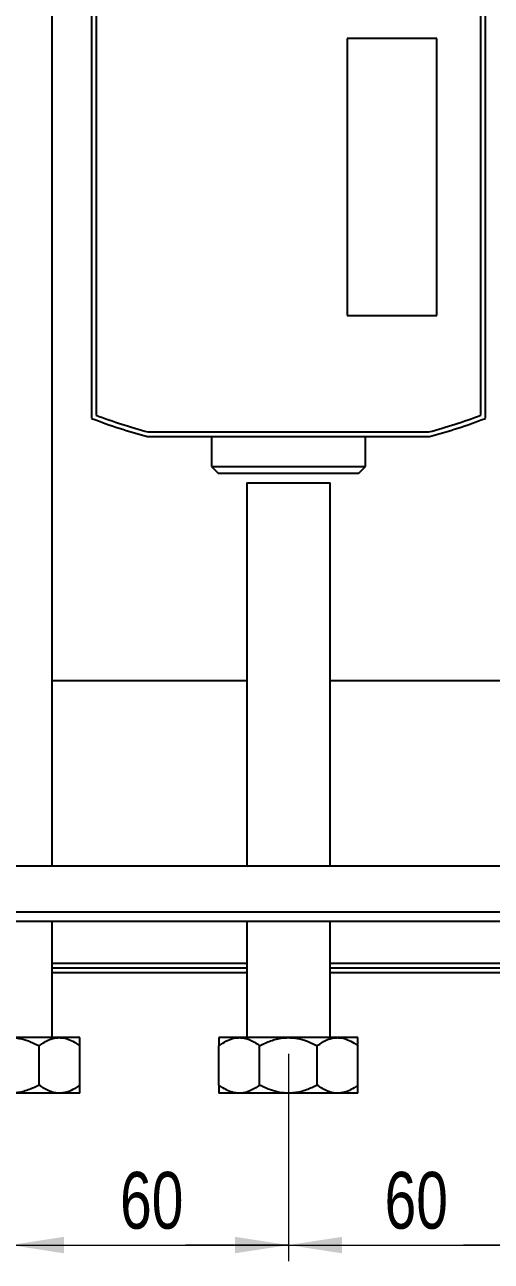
# Model space of a CAD drawing. Header units: millimetres. Extents: x 15 to 415, y 5 to 292.
# Drawn here: x 96.3 to 125.1, y 107.6 to 183.9 of the extents above; entities that cross this region are included whole.
import ezdxf

# ---------------------------------------------------------------- set-up
doc = ezdxf.new("R2010")
doc.units = ezdxf.units.MM
doc.styles.add('SLDTEXTSTYLE0', font='TXT', dxfattribs={"width": 0.75})
doc.dimstyles.new('SLDDIMSTYLE1', dxfattribs={"dimtxt": 3.5, "dimasz": 3.302, "dimexe": 0, "dimexo": 0.0625, "dimgap": 0.875, "dimtad": 1, "dimlfac": 3.5, "dimrnd": 1e-09, "dimzin": 12, "dimdsep": 46, "dimtxsty": 'SLDTEXTSTYLE0', "dimsah": 1, "dimcen": 0.09, "dimadec": 0, "dimazin": 3, "dimtfac": 1, "dimtmove": 0, "dimatfit": 0, "dimfxl": 0, "dimfrac": 2, "dimtolj": 1, "dimtzin": 12, "dimarcsym": 0})

# ---------------------------------------------------------------- blocks, each defined once
blk = doc.blocks.new('_D_3')
at = {"color": 7, "linetype": 'Continuous', "lineweight": 18}
for p, q in [((129.704, 120.44), (129.704, 107.64)), ((146.847, 120.44), (146.847, 107.64)), ((129.704, 108.64), (123.354, 108.64)), ((129.704, 108.64), (146.847, 108.64)), ((146.847, 108.64), (153.197, 108.64))]:
    blk.add_line(p, q, dxfattribs=at)
for points in [[(129.704, 108.64), (126.402, 109.148), (126.402, 108.132)], [(146.847, 108.64), (150.149, 108.132), (150.149, 109.148)]]:
    blk.add_solid(points, dxfattribs=at)
at = {"color": 7, "linetype": 'Continuous', "lineweight": 18, "insert": (135.68, 113.152), "char_height": 3.5, "attachment_point": 1, "style": 'SLDTEXTSTYLE0'}
blk.add_mtext('60', dxfattribs=at)
blk = doc.blocks.new('_D_4')
at = {"color": 7, "linetype": 'Continuous', "lineweight": 18}
for p, q in [((112.561, 120.44), (112.561, 107.64)), ((129.704, 120.44), (129.704, 107.64)), ((112.561, 108.64), (106.211, 108.64)), ((112.561, 108.64), (129.704, 108.64)), ((129.704, 108.64), (136.054, 108.64))]:
    blk.add_line(p, q, dxfattribs=at)
for points in [[(112.561, 108.64), (109.259, 109.148), (109.259, 108.132)], [(129.704, 108.64), (133.006, 108.132), (133.006, 109.148)]]:
    blk.add_solid(points, dxfattribs=at)
at = {"color": 7, "linetype": 'Continuous', "lineweight": 18, "insert": (118.486, 113.152), "char_height": 3.5, "attachment_point": 1, "style": 'SLDTEXTSTYLE0'}
blk.add_mtext('60', dxfattribs=at)
blk = doc.blocks.new('_D_5')
at = {"color": 7, "linetype": 'Continuous', "lineweight": 18}
for p, q in [((95.418, 120.44), (95.418, 107.64)), ((112.561, 120.44), (112.561, 107.64)), ((95.418, 108.64), (89.068, 108.64)), ((95.418, 108.64), (112.561, 108.64)), ((112.561, 108.64), (118.911, 108.64))]:
    blk.add_line(p, q, dxfattribs=at)
for points in [[(95.418, 108.64), (92.116, 109.148), (92.116, 108.132)], [(112.561, 108.64), (115.863, 108.132), (115.863, 109.148)]]:
    blk.add_solid(points, dxfattribs=at)
at = {"color": 7, "linetype": 'Continuous', "lineweight": 18, "insert": (102.181, 113.152), "char_height": 3.5, "attachment_point": 1, "style": 'SLDTEXTSTYLE0'}
blk.add_mtext('60', dxfattribs=at)
blk = doc.blocks.new('_D_6')
at = {"color": 7, "linetype": 'Continuous', "lineweight": 18}
for p, q in [((78.276, 120.44), (78.276, 107.64)), ((95.418, 120.44), (95.418, 107.64)), ((78.276, 108.64), (71.926, 108.64)), ((78.276, 108.64), (95.418, 108.64)), ((95.418, 108.64), (101.768, 108.64))]:
    blk.add_line(p, q, dxfattribs=at)
for points in [[(78.276, 108.64), (74.974, 109.148), (74.974, 108.132)], [(95.418, 108.64), (98.72, 108.132), (98.72, 109.148)]]:
    blk.add_solid(points, dxfattribs=at)
at = {"color": 7, "linetype": 'Continuous', "lineweight": 18, "insert": (83.9, 113.152), "char_height": 3.5, "attachment_point": 1, "style": 'SLDTEXTSTYLE0'}
blk.add_mtext('60', dxfattribs=at)

msp = doc.modelspace()

# ---------------------------------------------------------------- linework, layer by layer
at = {"color": 7, "linetype": 'Continuous', "lineweight": 25}
for p, q in [((97.9899, 132.0317), (97.9899, 200.9459)), ((100.4185, 189.4097), (100.4185, 159.6571)), ((124.7042, 159.6571), (124.7042, 189.4097)), ((100.7042, 189.2133), (100.7042, 159.8535)), ((124.4185, 159.8535), (124.4185, 189.2133)), ((116.1833, 183.0978), (116.1833, 166.0038)), ((121.7024, 183.0978), (116.1833, 183.0978)), ((121.7024, 166.0038), (121.7024, 183.0978)), ((116.1833, 166.0038), (121.7024, 166.0038)), ((103.9023, 158.8191), (121.2204, 158.8191)), ((103.8646, 158.5334), (121.258, 158.5334)), ((107.8115, 158.5334), (107.8115, 156.6762)), ((117.3112, 156.6762), (117.3112, 158.5334)), ((107.8115, 156.6762), (108.24, 156.2477)), ((107.8115, 156.6762), (117.3112, 156.6762)), ((116.8826, 156.2477), (117.3112, 156.6762)), ((116.8826, 156.2477), (108.24, 156.2477)), ((109.9899, 155.6762), (109.9899, 132.0317)), ((109.9899, 155.6762), (110.7422, 155.6762)), ((110.7422, 155.6762), (115.1328, 155.6762)), ((115.1328, 132.0317), (115.1328, 155.6762)), ((109.9899, 143.4602), (97.9899, 143.4602)), ((127.1328, 143.4602), (115.1328, 143.4602)), ((172.847, 132.0317), (75.4185, 132.0317)), ((174.2756, 129.1745), (73.9899, 129.1745)), ((174.2756, 128.6031), (73.9899, 128.6031)), ((97.9899, 121.44), (97.9899, 128.6031)), ((109.9899, 128.6031), (109.9899, 121.44)), ((115.1328, 121.44), (115.1328, 128.6031)), ((109.9899, 125.7257), (97.9899, 125.7257)), ((109.9899, 125.44), (97.9899, 125.44)), ((127.1328, 125.7257), (115.1328, 125.7257)), ((127.1328, 125.44), (115.1328, 125.44)), ((98.4489, 121.44), (95.4185, 121.44)), ((99.7042, 121.44), (98.4489, 121.44)), ((109.5309, 121.44), (108.2756, 121.44)), ((112.5613, 121.44), (109.5309, 121.44)), ((115.5918, 121.44), (112.5613, 121.44)), ((116.847, 121.44), (115.5918, 121.44)), ((97.1937, 118.5159), (97.1937, 120.9356)), ((99.7042, 118.5159), (99.7042, 120.9356)), ((108.2756, 118.5159), (108.2756, 120.9356)), ((110.7861, 118.5159), (110.7861, 120.9356)), ((114.3365, 118.5159), (114.3365, 120.9356)), ((116.847, 118.5159), (116.847, 120.9356)), ((98.4489, 118.0115), (95.4185, 118.0115)), ((99.7042, 118.0115), (98.4489, 118.0115)), ((109.5309, 118.0115), (108.2756, 118.0115)), ((112.5613, 118.0115), (109.5309, 118.0115)), ((115.5918, 118.0115), (112.5613, 118.0115)), ((116.847, 118.0115), (115.5918, 118.0115))]:
    msp.add_line(p, q, dxfattribs=at)
at = {"color": 8, "linetype": 'Continuous', "lineweight": 25}
for p, q in [((109.9899, 126.0115), (97.9899, 126.0115)), ((127.1328, 126.0115), (115.1328, 126.0115))]:
    msp.add_line(p, q, dxfattribs=at)
at = {"color": 7, "linetype": 'Continuous', "lineweight": 25}
for radius, start, end in [(33.6607, 248.854185, 255.027013), (33.375, 249.189995, 254.962691), (33.375, 285.037309, 290.810005), (33.6607, 284.972987, 291.145815)]:
    msp.add_arc((112.5613, 191.0512), radius, start, end, dxfattribs=at)
for points, knots in [([(95.4185, 121.44), (95.5362, 121.436), (95.7733, 121.4279), (96.1946, 121.3504), (96.6774, 121.1986), (97.0204, 121.0239), (97.1937, 120.9356)], [0, 0, 0, 0, 0.1893593, 0.3812577, 0.6874988, 1, 1, 1, 1]), ([(97.1937, 120.9356), (97.2962, 121.0103), (97.5023, 121.1605), (97.8187, 121.3183), (98.1361, 121.421), (98.344, 121.4336), (98.4489, 121.44)], [0, 0, 0, 0, 0.262126, 0.5272899, 0.7614272, 1, 1, 1, 1]), ([(98.4489, 121.44), (98.5209, 121.4369), (98.7295, 121.4279), (99.0736, 121.3266), (99.4193, 121.1456), (99.624, 120.9947), (99.7042, 120.9356)], [0, 0, 0, 0, 0.1638321, 0.4746302, 0.7943879, 1, 1, 1, 1]), ([(99.7042, 120.9356), (99.7042, 120.9925), (99.7042, 121.1067), (99.7042, 121.2472), (99.7042, 121.3574), (99.7042, 121.4139), (99.7042, 121.4369), (99.7042, 121.439), (99.7042, 121.44)], [0, 0, 0, 0, 0.1977377, 0.3966457, 0.6005276, 0.806867, 0.9032637, 1, 1, 1, 1]), ([(108.2756, 120.9356), (108.3558, 120.9947), (108.5573, 121.1432), (108.9026, 121.3251), (109.2466, 121.4277), (109.4589, 121.4369), (109.5309, 121.44)], [0, 0, 0, 0, 0.2056137, 0.5170117, 0.8361666, 1, 1, 1, 1]), ([(108.2756, 121.44), (108.2756, 121.436), (108.2756, 121.4279), (108.2756, 121.3504), (108.2756, 121.1986), (108.2756, 121.0239), (108.2756, 120.9356)], [0, 0, 0, 0, 0.1893593, 0.3812577, 0.6874988, 1, 1, 1, 1]), ([(109.5309, 121.44), (109.6338, 121.4339), (109.8417, 121.4214), (110.1578, 121.3197), (110.4761, 121.1613), (110.6823, 121.0112), (110.7861, 120.9356)], [0, 0, 0, 0, 0.2339983, 0.4727101, 0.7345837, 1, 1, 1, 1]), ([(110.7861, 120.9356), (110.8951, 120.9925), (111.1137, 121.1067), (111.4602, 121.2474), (111.8231, 121.3568), (112.1929, 121.4271), (112.4413, 121.4358), (112.5613, 121.44)], [0, 0, 0, 0, 0.1977545, 0.3966796, 0.6005789, 0.8069359, 1, 1, 1, 1]), ([(112.5613, 121.44), (112.6791, 121.436), (112.9161, 121.4279), (113.3374, 121.3504), (113.8202, 121.1986), (114.1633, 121.0239), (114.3365, 120.9356)], [0, 0, 0, 0, 0.1893593, 0.3812577, 0.6874988, 1, 1, 1, 1]), ([(114.3365, 120.9356), (114.439, 121.0103), (114.6452, 121.1605), (114.9616, 121.3183), (115.279, 121.421), (115.4869, 121.4336), (115.5918, 121.44)], [0, 0, 0, 0, 0.262126, 0.5272899, 0.7614272, 1, 1, 1, 1]), ([(115.5918, 121.44), (115.6638, 121.4369), (115.8724, 121.4279), (116.2164, 121.3266), (116.5621, 121.1456), (116.7669, 120.9947), (116.847, 120.9356)], [0, 0, 0, 0, 0.1638321, 0.4746302, 0.7943879, 1, 1, 1, 1]), ([(116.847, 120.9356), (116.847, 120.9925), (116.847, 121.1067), (116.847, 121.2472), (116.847, 121.3574), (116.847, 121.4139), (116.847, 121.4369), (116.847, 121.439), (116.847, 121.44)], [0, 0, 0, 0, 0.1977377, 0.3966457, 0.6005276, 0.806867, 0.9032637, 1, 1, 1, 1]), ([(97.1937, 118.5159), (97.0847, 118.459), (96.8661, 118.3448), (96.5196, 118.2041), (96.1567, 118.0947), (95.7869, 118.0244), (95.5385, 118.0157), (95.4185, 118.0115)], [0, 0, 0, 0, 0.1977545, 0.3966796, 0.6005789, 0.8069359, 1, 1, 1, 1]), ([(98.4489, 118.0115), (98.346, 118.0176), (98.1381, 118.0301), (97.822, 118.1318), (97.5037, 118.2902), (97.2975, 118.4403), (97.1937, 118.5159)], [0, 0, 0, 0, 0.2339983, 0.4727101, 0.7345837, 1, 1, 1, 1]), ([(99.7042, 118.5159), (99.624, 118.4568), (99.4225, 118.3083), (99.0772, 118.1264), (98.7332, 118.0238), (98.5209, 118.0146), (98.4489, 118.0115)], [0, 0, 0, 0, 0.20561369, 0.51701168, 0.83616664, 1, 1, 1, 1]), ([(99.7042, 118.0115), (99.7042, 118.0155), (99.7042, 118.0236), (99.7042, 118.1011), (99.7042, 118.2529), (99.7042, 118.4276), (99.7042, 118.5159)], [0, 0, 0, 0, 0.1893593, 0.3812577, 0.6874988, 1, 1, 1, 1]), ([(109.5309, 118.0115), (109.4589, 118.0146), (109.2503, 118.0236), (108.9062, 118.1249), (108.5605, 118.3059), (108.3558, 118.4568), (108.2756, 118.5159)], [0, 0, 0, 0, 0.16383208, 0.47463023, 0.79438792, 1, 1, 1, 1]), ([(108.2756, 118.5159), (108.2756, 118.459), (108.2756, 118.3448), (108.2756, 118.2041), (108.2756, 118.0947), (108.2756, 118.0244), (108.2756, 118.0157), (108.2756, 118.0115)], [0, 0, 0, 0, 0.1977545, 0.3966796, 0.6005789, 0.8069359, 1, 1, 1, 1]), ([(110.7861, 118.5159), (110.6836, 118.4412), (110.4775, 118.291), (110.1611, 118.1332), (109.8437, 118.0305), (109.6358, 118.0178), (109.5309, 118.0115)], [0, 0, 0, 0, 0.26212596, 0.52728985, 0.76142716, 1, 1, 1, 1]), ([(112.5613, 118.0115), (112.4436, 118.0155), (112.2065, 118.0236), (111.7852, 118.1011), (111.3024, 118.2529), (110.9594, 118.4276), (110.7861, 118.5159)], [0, 0, 0, 0, 0.1893593, 0.3812577, 0.6874988, 1, 1, 1, 1]), ([(114.3365, 118.5159), (114.2275, 118.459), (114.0089, 118.3448), (113.6624, 118.2041), (113.2995, 118.0947), (112.9298, 118.0244), (112.6814, 118.0157), (112.5613, 118.0115)], [0, 0, 0, 0, 0.1977545, 0.3966796, 0.6005789, 0.8069359, 1, 1, 1, 1]), ([(115.5918, 118.0115), (115.4889, 118.0176), (115.281, 118.0301), (114.9649, 118.1318), (114.6465, 118.2902), (114.4403, 118.4403), (114.3365, 118.5159)], [0, 0, 0, 0, 0.2339983, 0.4727101, 0.7345837, 1, 1, 1, 1]), ([(116.847, 118.5159), (116.7669, 118.4568), (116.5654, 118.3083), (116.22, 118.1264), (115.8761, 118.0238), (115.6638, 118.0146), (115.5918, 118.0115)], [0, 0, 0, 0, 0.20561369, 0.51701168, 0.83616664, 1, 1, 1, 1]), ([(116.847, 118.0115), (116.847, 118.0155), (116.847, 118.0236), (116.847, 118.1011), (116.847, 118.2529), (116.847, 118.4276), (116.847, 118.5159)], [0, 0, 0, 0, 0.1893593, 0.3812577, 0.6874988, 1, 1, 1, 1])]:
    msp.add_open_spline(points, degree=3, knots=knots, dxfattribs=at)

# ---------------------------------------------------------------- dimensions: what is measured, and where the dimension line sits
at = {"color": 7, "linetype": 'Continuous', "lineweight": 18}
for base, p1, p2, picture, middle in [((95.4185, 108.6401), (78.2756, 121.44), (95.4185, 121.44), '_D_6', (86.4866, 108.6401)), ((146.847, 108.6401), (129.7042, 121.44), (146.847, 121.44), '_D_3', (138.2659, 108.6401))]:
    dim = msp.add_linear_dim(base=base, p1=p1, p2=p2, dimstyle='SLDDIMSTYLE1', dxfattribs=at)
    dim.commit()
    dim.dimension.update_dxf_attribs({"geometry": picture, "text_midpoint": middle, "dimtype": 160})
for base, p1, p2, picture, middle in [((112.5613, 108.6401), (95.4185, 121.44), (112.5613, 121.44), '_D_5', (104.7673, 108.6401)), ((129.7042, 108.6401), (112.5613, 121.44), (129.7042, 121.44), '_D_4', (121.0725, 108.6401))]:
    dim = msp.add_linear_dim(base=base, p1=p1, p2=p2, angle=0, dimstyle='SLDDIMSTYLE1', dxfattribs=at)
    dim.commit()
    dim.dimension.update_dxf_attribs({"geometry": picture, "text_midpoint": middle, "dimtype": 160})

doc.saveas('drawing.dxf')
